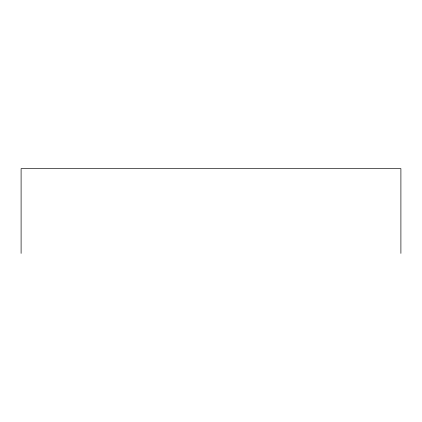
<?xml version="1.0" encoding="UTF-8"?>
<svg xmlns="http://www.w3.org/2000/svg" width="422" height="422" viewBox="0 0 422 422"><rect width="100%" height="100%" fill="white"/><g stroke="black" fill="none" stroke-linecap="round" stroke-linejoin="round"><path stroke-width="0.63" d="M400.9 253.385L400.9 168.615L21.1 168.615L21.1 253.385"/></g></svg>
